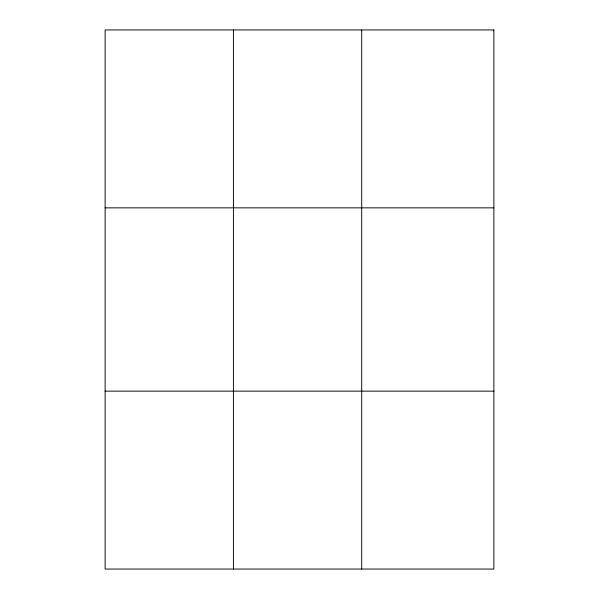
<?xml version="1.0" encoding="UTF-8"?>
<svg xmlns="http://www.w3.org/2000/svg" width="599" height="599" viewBox="0 0 599 599"><rect width="100%" height="100%" fill="white"/><g stroke="black" fill="none" stroke-linecap="round" stroke-linejoin="round"><path stroke-width="0.9" d="M233.415 569.05L233.415 29.95M361.699 569.05L361.699 29.95M105.125 207.853L493.876 207.853M105.125 391.147L493.876 391.147M493.876 29.95L493.876 569.05L105.125 569.05L105.125 29.95L493.876 29.95"/></g></svg>
